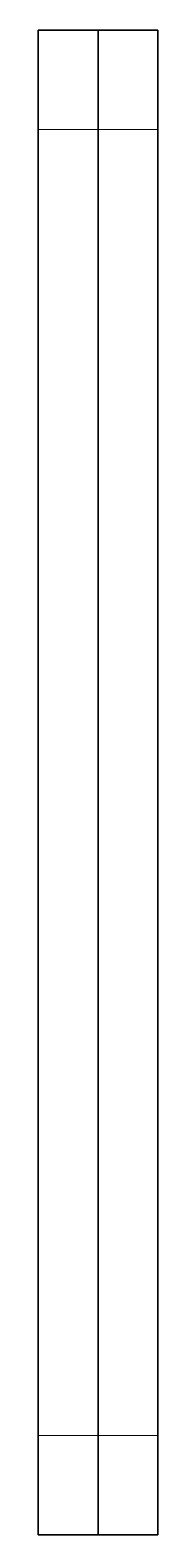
# Model space of a CAD drawing. Extents: x 321 to 857, y 218 to 648.
# Drawn here: x 321.2 to 327.2, y 289.1 to 364.8 of the extents above; entities that cross this region are included whole.
import ezdxf

# ---------------------------------------------------------------- set-up
doc = ezdxf.new("R2010")
doc.units = 0

msp = doc.modelspace()

# ---------------------------------------------------------------- linework, layer by layer
at = {"color": 7, "lineweight": 35, "ltscale": 0.075}
for p, q in [((324.22, 364.839), (321.22, 364.839)), ((324.22, 364.839), (327.22, 364.839)), ((324.22, 289.079), (321.22, 289.079)), ((324.22, 289.079), (327.22, 289.079))]:
    msp.add_line(p, q, dxfattribs=at)
at = {"color": 7, "lineweight": 35, "ltscale": 0.125}
for p, q in [((321.22, 364.839), (321.22, 359.839)), ((324.22, 364.839), (324.22, 359.839)), ((324.22, 364.839), (324.22, 359.839)), ((327.22, 364.839), (327.22, 359.839)), ((321.22, 294.079), (321.22, 289.079)), ((324.22, 294.079), (324.22, 289.079)), ((324.22, 294.079), (324.22, 289.079)), ((327.22, 294.079), (327.22, 289.079))]:
    msp.add_line(p, q, dxfattribs=at)
at = {"color": 7, "lineweight": 13, "ltscale": 0.075}
for p, q in [((324.22, 359.839), (321.22, 359.839)), ((324.22, 359.839), (327.22, 359.839)), ((324.22, 294.079), (321.22, 294.079)), ((324.22, 294.079), (327.22, 294.079))]:
    msp.add_line(p, q, dxfattribs=at)
at = {"color": 7, "lineweight": 35}
for p, q in [((321.22, 294.079), (321.22, 359.839)), ((324.22, 294.079), (324.22, 359.839)), ((324.22, 294.079), (324.22, 359.839)), ((327.22, 294.079), (327.22, 359.839))]:
    msp.add_line(p, q, dxfattribs=at)
at = {"color": 7, "lineweight": 35, "ltscale": 0.018418}
msp.add_line((321.22, 338.16), (321.22, 338.896), dxfattribs=at)
at = {"color": 7, "lineweight": 35, "ltscale": 0.018416}
msp.add_line((321.22, 337.423), (321.22, 338.16), dxfattribs=at)
at = {"color": 7, "lineweight": 35, "ltscale": 2.5177e-05}
msp.add_line((321.22, 335.127), (321.22, 335.126), dxfattribs=at)
at = {"color": 7, "lineweight": 35, "ltscale": 0.000170135}
msp.add_line((321.22, 335.126), (321.22, 335.119), dxfattribs=at)
at = {"color": 7, "lineweight": 35, "ltscale": 0.023145}
msp.add_line((321.22, 335.119), (321.22, 334.193), dxfattribs=at)
at = {"color": 7, "lineweight": 35, "ltscale": 0.005626}
msp.add_line((321.22, 335.111), (321.22, 334.886), dxfattribs=at)
at = {"color": 7, "lineweight": 35, "ltscale": 0.004748}
msp.add_line((321.22, 334.886), (321.22, 334.696), dxfattribs=at)
at = {"color": 7, "lineweight": 35, "ltscale": 0.005609}
msp.add_line((321.22, 334.748), (321.22, 334.524), dxfattribs=at)
at = {"color": 7, "lineweight": 35, "ltscale": 0.008809}
msp.add_line((321.22, 334.696), (321.22, 334.344), dxfattribs=at)
at = {"color": 7, "lineweight": 35, "ltscale": 0.000120544}
for p, q in [((321.22, 334.671), (321.22, 334.666)), ((321.22, 319.732), (321.22, 319.727))]:
    msp.add_line(p, q, dxfattribs=at)
at = {"color": 7, "lineweight": 35, "ltscale": 0.00751}
msp.add_line((321.22, 334.666), (321.22, 334.366), dxfattribs=at)
at = {"color": 7, "lineweight": 35, "ltscale": 0.047095}
msp.add_line((321.22, 334.524), (321.22, 332.64), dxfattribs=at)
at = {"color": 7, "lineweight": 35, "ltscale": 0.000197601}
for p, q in [((321.22, 334.366), (321.22, 334.358)), ((321.22, 327.723), (321.22, 327.715))]:
    msp.add_line(p, q, dxfattribs=at)
at = {"color": 7, "lineweight": 35, "ltscale": 0.002498}
msp.add_line((321.22, 334.358), (321.22, 334.258), dxfattribs=at)
at = {"color": 7, "lineweight": 35, "ltscale": 0.022582}
msp.add_line((321.22, 334.344), (321.22, 333.441), dxfattribs=at)
at = {"color": 7, "lineweight": 35, "ltscale": 0.011507}
msp.add_line((321.22, 334.258), (321.22, 333.798), dxfattribs=at)
at = {"color": 7, "lineweight": 35, "ltscale": 0.049142}
msp.add_line((321.22, 334.193), (321.22, 332.227), dxfattribs=at)
at = {"color": 7, "lineweight": 35, "ltscale": 0.004332}
msp.add_line((321.22, 333.798), (321.22, 333.624), dxfattribs=at)
at = {"color": 7, "lineweight": 35, "ltscale": 0.02794}
msp.add_line((321.22, 333.624), (321.22, 332.507), dxfattribs=at)
at = {"color": 7, "lineweight": 35, "ltscale": 0.000473785}
msp.add_line((321.22, 333.556), (321.22, 333.537), dxfattribs=at)
at = {"color": 7, "lineweight": 35, "ltscale": 0.030766}
msp.add_line((321.22, 333.537), (321.22, 332.306), dxfattribs=at)
at = {"color": 7, "lineweight": 35, "ltscale": 0.030325}
msp.add_line((321.22, 333.441), (321.22, 332.228), dxfattribs=at)
at = {"color": 7, "lineweight": 35, "ltscale": 0.010299}
msp.add_line((321.22, 332.64), (321.22, 332.228), dxfattribs=at)
at = {"color": 7, "lineweight": 35, "ltscale": 0.014462}
msp.add_line((321.22, 332.507), (321.22, 331.928), dxfattribs=at)
at = {"color": 7, "lineweight": 35, "ltscale": 0.009438}
msp.add_line((321.22, 332.306), (321.22, 331.929), dxfattribs=at)
at = {"color": 7, "lineweight": 35, "ltscale": 0.005396}
msp.add_line((321.22, 332.228), (321.22, 332.012), dxfattribs=at)
at = {"color": 7, "lineweight": 35, "ltscale": 0.002074}
msp.add_line((321.22, 332.012), (321.22, 331.929), dxfattribs=at)
at = {"color": 7, "lineweight": 35, "ltscale": 0.02868}
for p, q in [((321.22, 330.781), (321.22, 331.929)), ((321.22, 325.142), (321.22, 326.29))]:
    msp.add_line(p, q, dxfattribs=at)
at = {"color": 7, "lineweight": 35, "ltscale": 0.00378}
msp.add_line((321.22, 330.814), (321.22, 330.663), dxfattribs=at)
at = {"color": 7, "lineweight": 35, "ltscale": 0.003551}
msp.add_line((321.22, 330.782), (321.22, 330.639), dxfattribs=at)
at = {"color": 7, "lineweight": 35, "ltscale": 0.002564}
msp.add_line((321.22, 330.663), (321.22, 330.56), dxfattribs=at)
at = {"color": 7, "lineweight": 35, "ltscale": 0.024839}
msp.add_line((321.22, 330.639), (321.22, 329.646), dxfattribs=at)
at = {"color": 7, "lineweight": 35, "ltscale": 0.011349}
msp.add_line((321.22, 330.561), (321.22, 330.107), dxfattribs=at)
at = {"color": 7, "lineweight": 35, "ltscale": 0.005202}
msp.add_line((321.22, 330.107), (321.22, 329.899), dxfattribs=at)
at = {"color": 7, "lineweight": 35, "ltscale": 0.003747}
msp.add_line((321.22, 329.899), (321.22, 329.749), dxfattribs=at)
at = {"color": 7, "lineweight": 35, "ltscale": 0.000148773}
msp.add_line((321.22, 329.749), (321.22, 329.743), dxfattribs=at)
at = {"color": 7, "lineweight": 35, "ltscale": 0.01029}
msp.add_line((321.22, 329.743), (321.22, 329.331), dxfattribs=at)
at = {"color": 7, "lineweight": 35, "ltscale": 0.012872}
msp.add_line((321.22, 329.657), (321.22, 329.142), dxfattribs=at)
at = {"color": 7, "lineweight": 35, "ltscale": 0.001817}
msp.add_line((321.22, 329.646), (321.22, 329.573), dxfattribs=at)
at = {"color": 7, "lineweight": 35, "ltscale": 0.008706}
msp.add_line((321.22, 329.573), (321.22, 329.225), dxfattribs=at)
at = {"color": 7, "lineweight": 35, "ltscale": 0.002459}
msp.add_line((321.22, 329.331), (321.22, 329.233), dxfattribs=at)
at = {"color": 7, "lineweight": 35, "ltscale": 0.000738525}
msp.add_line((321.22, 329.225), (321.22, 329.195), dxfattribs=at)
at = {"color": 7, "lineweight": 35, "ltscale": 0.000234985}
msp.add_line((321.22, 329.142), (321.22, 329.133), dxfattribs=at)
at = {"color": 7, "lineweight": 35, "ltscale": 0.004313}
msp.add_line((321.22, 329.133), (321.22, 328.96), dxfattribs=at)
at = {"color": 7, "lineweight": 35, "ltscale": 0.014983}
msp.add_line((321.22, 329.043), (321.22, 328.444), dxfattribs=at)
at = {"color": 7, "lineweight": 35, "ltscale": 0.004272}
msp.add_line((321.22, 328.993), (321.22, 328.822), dxfattribs=at)
at = {"color": 7, "lineweight": 35, "ltscale": 0.012221}
msp.add_line((321.22, 328.444), (321.22, 327.955), dxfattribs=at)
at = {"color": 7, "lineweight": 35, "ltscale": 0.003749}
msp.add_line((321.22, 327.955), (321.22, 327.805), dxfattribs=at)
at = {"color": 7, "lineweight": 35, "ltscale": 0.01058}
msp.add_line((321.22, 327.905), (321.22, 327.482), dxfattribs=at)
at = {"color": 7, "lineweight": 35, "ltscale": 0.006178}
msp.add_line((321.22, 327.806), (321.22, 327.559), dxfattribs=at)
at = {"color": 7, "lineweight": 35, "ltscale": 0.018228}
msp.add_line((321.22, 327.806), (321.22, 327.077), dxfattribs=at)
at = {"color": 7, "lineweight": 35, "ltscale": 0.002062}
msp.add_line((321.22, 327.805), (321.22, 327.723), dxfattribs=at)
at = {"color": 7, "lineweight": 35, "ltscale": 0.000198364}
for p, q in [((321.22, 327.715), (321.22, 327.707)), ((321.22, 327.707), (321.22, 327.699))]:
    msp.add_line(p, q, dxfattribs=at)
at = {"color": 7, "lineweight": 35, "ltscale": 0.013083}
msp.add_line((321.22, 327.699), (321.22, 327.176), dxfattribs=at)
at = {"color": 7, "lineweight": 35, "ltscale": 0.00016098}
msp.add_line((321.22, 327.559), (321.22, 327.552), dxfattribs=at)
at = {"color": 7, "lineweight": 35, "ltscale": 0.000221252}
msp.add_line((321.22, 327.482), (321.22, 327.473), dxfattribs=at)
at = {"color": 7, "lineweight": 35, "ltscale": 0.011014}
msp.add_line((321.22, 327.473), (321.22, 327.033), dxfattribs=at)
at = {"color": 7, "lineweight": 35, "ltscale": 0.003568}
msp.add_line((321.22, 327.176), (321.22, 327.033), dxfattribs=at)
at = {"color": 7, "lineweight": 35, "ltscale": 0.001777}
msp.add_line((321.22, 327.077), (321.22, 327.006), dxfattribs=at)
at = {"color": 7, "lineweight": 35, "ltscale": 0.000671387}
msp.add_line((321.22, 327.033), (321.22, 327.006), dxfattribs=at)
at = {"color": 7, "lineweight": 35, "ltscale": 0.000672913}
msp.add_line((321.22, 327.033), (321.22, 327.006), dxfattribs=at)
at = {"color": 7, "lineweight": 35, "ltscale": 0.001305}
msp.add_line((321.22, 327.006), (321.22, 326.954), dxfattribs=at)
at = {"color": 7, "lineweight": 35, "ltscale": 0.011653}
msp.add_line((321.22, 326.954), (321.22, 326.487), dxfattribs=at)
at = {"color": 7, "lineweight": 35, "ltscale": 0.0041}
msp.add_line((321.22, 326.924), (321.22, 326.76), dxfattribs=at)
at = {"color": 7, "lineweight": 35, "ltscale": 0.002506}
msp.add_line((321.22, 326.76), (321.22, 326.66), dxfattribs=at)
at = {"color": 7, "lineweight": 35, "ltscale": 0.009269}
msp.add_line((321.22, 326.66), (321.22, 326.289), dxfattribs=at)
at = {"color": 7, "lineweight": 35, "ltscale": 0.000399017}
msp.add_line((321.22, 326.621), (321.22, 326.605), dxfattribs=at)
at = {"color": 7, "lineweight": 35, "ltscale": 0.007884}
msp.add_line((321.22, 326.605), (321.22, 326.29), dxfattribs=at)
at = {"color": 7, "lineweight": 35, "ltscale": 0.011923}
msp.add_line((321.22, 325.258), (321.22, 324.781), dxfattribs=at)
at = {"color": 7, "lineweight": 35, "ltscale": 0.005407}
msp.add_line((321.22, 325.143), (321.22, 324.927), dxfattribs=at)
at = {"color": 7, "lineweight": 35, "ltscale": 0.004887}
msp.add_line((321.22, 324.927), (321.22, 324.731), dxfattribs=at)
at = {"color": 7, "lineweight": 35, "ltscale": 0.02242}
msp.add_line((321.22, 324.731), (321.22, 323.835), dxfattribs=at)
at = {"color": 7, "lineweight": 35, "ltscale": 0.022865}
msp.add_line((321.22, 324.657), (321.22, 323.743), dxfattribs=at)
at = {"color": 7, "lineweight": 35, "ltscale": 0.015242}
msp.add_line((321.22, 323.743), (321.22, 323.133), dxfattribs=at)
at = {"color": 7, "lineweight": 35, "ltscale": 0.025597}
msp.add_line((321.22, 323.658), (321.22, 322.634), dxfattribs=at)
at = {"color": 7, "lineweight": 35, "ltscale": 0.036411}
msp.add_line((321.22, 323.231), (321.22, 321.775), dxfattribs=at)
at = {"color": 7, "lineweight": 35, "ltscale": 0.002853}
msp.add_line((321.22, 322.649), (321.22, 322.534), dxfattribs=at)
at = {"color": 7, "lineweight": 35, "ltscale": 0.000161743}
msp.add_line((321.22, 322.634), (321.22, 322.628), dxfattribs=at)
at = {"color": 7, "lineweight": 35, "ltscale": 0.014633}
msp.add_line((321.22, 322.628), (321.22, 322.043), dxfattribs=at)
at = {"color": 7, "lineweight": 35, "ltscale": 0.024568}
msp.add_line((321.22, 322.534), (321.22, 321.552), dxfattribs=at)
at = {"color": 7, "lineweight": 35, "ltscale": 0.04957}
msp.add_line((321.22, 322.364), (321.22, 320.381), dxfattribs=at)
at = {"color": 7, "lineweight": 35, "ltscale": 0.004568}
msp.add_line((321.22, 322.062), (321.22, 321.88), dxfattribs=at)
at = {"color": 7, "lineweight": 35, "ltscale": 0.009422}
msp.add_line((321.22, 321.88), (321.22, 321.503), dxfattribs=at)
at = {"color": 7, "lineweight": 35, "ltscale": 0.009207}
msp.add_line((321.22, 321.552), (321.22, 321.183), dxfattribs=at)
at = {"color": 7, "lineweight": 35, "ltscale": 0.009233}
msp.add_line((321.22, 321.503), (321.22, 321.133), dxfattribs=at)
at = {"color": 7, "lineweight": 35, "ltscale": 0.001257}
msp.add_line((321.22, 321.195), (321.22, 321.145), dxfattribs=at)
at = {"color": 7, "lineweight": 35, "ltscale": 0.025742}
msp.add_line((321.22, 321.184), (321.22, 320.154), dxfattribs=at)
at = {"color": 7, "lineweight": 35, "ltscale": 0.00648}
msp.add_line((321.22, 321.145), (321.22, 320.886), dxfattribs=at)
at = {"color": 7, "lineweight": 35, "ltscale": 0.001197}
msp.add_line((321.22, 321.133), (321.22, 321.086), dxfattribs=at)
at = {"color": 7, "lineweight": 35, "ltscale": 0.001421}
msp.add_line((321.22, 321.086), (321.22, 321.029), dxfattribs=at)
at = {"color": 7, "lineweight": 35, "ltscale": 0.000800323}
msp.add_line((321.22, 321.029), (321.22, 320.997), dxfattribs=at)
at = {"color": 7, "lineweight": 35, "ltscale": 0.024922}
msp.add_line((321.22, 320.997), (321.22, 320), dxfattribs=at)
at = {"color": 7, "lineweight": 35, "ltscale": 0.000883484}
msp.add_line((321.22, 320.997), (321.22, 320.961), dxfattribs=at)
at = {"color": 7, "lineweight": 35, "ltscale": 0.009896}
msp.add_line((321.22, 320.907), (321.22, 320.512), dxfattribs=at)
at = {"color": 7, "lineweight": 35, "ltscale": 0.000566101}
msp.add_line((321.22, 320.512), (321.22, 320.489), dxfattribs=at)
at = {"color": 7, "lineweight": 35, "ltscale": 7.17163e-05}
msp.add_line((321.22, 320.489), (321.22, 320.486), dxfattribs=at)
at = {"color": 7, "lineweight": 35, "ltscale": 0.017225}
msp.add_line((321.22, 320.486), (321.22, 319.797), dxfattribs=at)
at = {"color": 7, "lineweight": 35, "ltscale": 0.009252}
msp.add_line((321.22, 320.407), (321.22, 320.037), dxfattribs=at)
at = {"color": 7, "lineweight": 35, "ltscale": 0.010477}
msp.add_line((321.22, 320.398), (321.22, 319.979), dxfattribs=at)
at = {"color": 7, "lineweight": 35, "ltscale": 0.000301361}
msp.add_line((321.22, 320.037), (321.22, 320.025), dxfattribs=at)
at = {"color": 7, "lineweight": 35, "ltscale": 0.000688934}
msp.add_line((321.22, 320.025), (321.22, 319.998), dxfattribs=at)
at = {"color": 7, "lineweight": 35, "ltscale": 0.009895}
msp.add_line((321.22, 319.998), (321.22, 319.603), dxfattribs=at)
at = {"color": 7, "lineweight": 35, "ltscale": 0.001247}
msp.add_line((321.22, 319.979), (321.22, 319.929), dxfattribs=at)
at = {"color": 7, "lineweight": 35, "ltscale": 0.004933}
msp.add_line((321.22, 319.929), (321.22, 319.732), dxfattribs=at)
at = {"color": 7, "lineweight": 35, "ltscale": 0.002399}
msp.add_line((321.22, 319.766), (321.22, 319.67), dxfattribs=at)
at = {"color": 7, "lineweight": 35, "ltscale": 0.007153}
msp.add_line((321.22, 319.732), (321.22, 319.446), dxfattribs=at)
at = {"color": 7, "lineweight": 35, "ltscale": 0.000384521}
msp.add_line((321.22, 319.67), (321.22, 319.654), dxfattribs=at)
at = {"color": 7, "lineweight": 35, "ltscale": 0.00455}
msp.add_line((321.22, 319.654), (321.22, 319.472), dxfattribs=at)
at = {"color": 7, "lineweight": 35, "ltscale": 0.000353241}
msp.add_line((321.22, 319.472), (321.22, 319.458), dxfattribs=at)
at = {"color": 7, "lineweight": 35, "ltscale": 0.007}
msp.add_line((321.22, 319.458), (321.22, 319.178), dxfattribs=at)
at = {"color": 7, "lineweight": 35, "ltscale": 0.006597}
msp.add_line((321.22, 319.373), (321.22, 319.109), dxfattribs=at)
at = {"color": 7, "lineweight": 35, "ltscale": 0.000160217}
msp.add_line((321.22, 319.109), (321.22, 319.103), dxfattribs=at)
at = {"color": 7, "lineweight": 35, "ltscale": 0.006105}
msp.add_line((321.22, 319.103), (321.22, 318.859), dxfattribs=at)
at = {"color": 7, "lineweight": 35, "ltscale": 0.005696}
msp.add_line((321.22, 319.103), (321.22, 318.875), dxfattribs=at)
at = {"color": 7, "lineweight": 35, "ltscale": 0.003767}
msp.add_line((321.22, 319.103), (321.22, 318.952), dxfattribs=at)
at = {"color": 7, "lineweight": 35, "ltscale": 0.00124}
msp.add_line((321.22, 318.952), (321.22, 318.903), dxfattribs=at)
at = {"color": 7, "lineweight": 35, "ltscale": 3.50952e-05}
msp.add_line((321.22, 318.875), (321.22, 318.874), dxfattribs=at)
at = {"color": 7, "lineweight": 35, "ltscale": 0.001612}
msp.add_line((321.22, 318.874), (321.22, 318.809), dxfattribs=at)
at = {"color": 7, "lineweight": 35, "ltscale": 0.014496}
msp.add_line((321.22, 315.491), (321.22, 316.07), dxfattribs=at)
at = {"color": 7, "lineweight": 35, "ltscale": 0.007465}
msp.add_line((321.22, 315.192), (321.22, 315.491), dxfattribs=at)
at = {"color": 7, "lineweight": 35, "ltscale": 0.002482}
for p, q in [((321.22, 315.093), (321.22, 315.192)), ((321.22, 310.398), (321.22, 310.497))]:
    msp.add_line(p, q, dxfattribs=at)
at = {"color": 7, "lineweight": 35, "ltscale": 0.015451}
msp.add_line((321.22, 313.353), (321.22, 313.971), dxfattribs=at)
at = {"color": 7, "lineweight": 35, "ltscale": 0.006512}
msp.add_line((321.22, 313.092), (321.22, 313.353), dxfattribs=at)
at = {"color": 7, "lineweight": 35, "ltscale": 0.008621}
msp.add_line((321.22, 312.747), (321.22, 313.092), dxfattribs=at)
at = {"color": 7, "lineweight": 35, "ltscale": 0.014495}
msp.add_line((321.22, 310.796), (321.22, 311.375), dxfattribs=at)
at = {"color": 7, "lineweight": 35, "ltscale": 0.007466}
msp.add_line((321.22, 310.497), (321.22, 310.796), dxfattribs=at)

doc.saveas('drawing.dxf')
